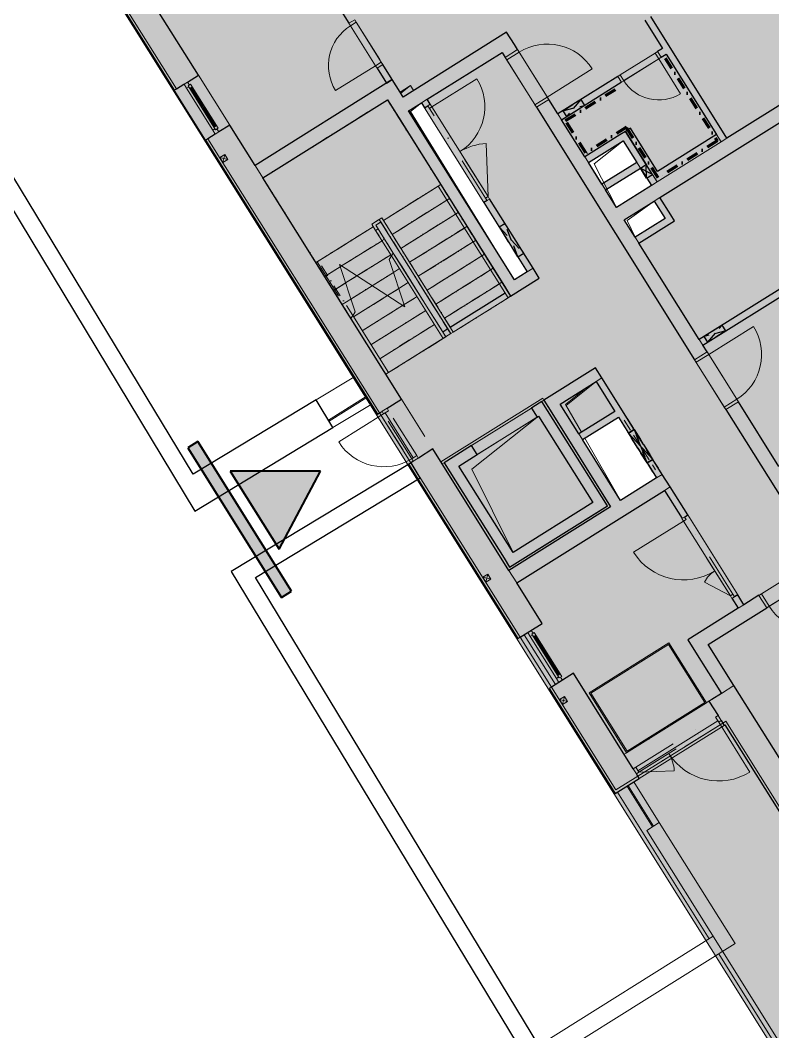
# Model space of a CAD drawing. Header units: millimetres. Extents: x -10647 to 220459, y -5491 to 72638.
# Drawn here: x 146803 to 159588, y 17053 to 34252 of the extents above; entities that cross this region are included whole.
import ezdxf

# ---------------------------------------------------------------- set-up
doc = ezdxf.new("R2010")
doc.units = ezdxf.units.MM
for name, pattern in [('HA_Dash_3mm-S1mm', [300, 200, -100]), ('HA_DashDot_2_2mm-S0_6mm', [1650, 750, -450, 0, -450]), ('HA_DashDot_4mm-S1mm', [400, 200, -100, 0, -100])]:
    doc.linetypes.add(name, pattern=pattern)
for name, color, linetype, lineweight in [('A-AREA-____-OTLN', 9, 'Continuous', 25), ('A-CLNG-____-OTLN', 9, 'Continuous', 9), ('A-DETL-____-THIN', 9, 'Continuous', 9), ('A-DETL-____-WIDE', 9, 'Continuous', 40), ('A-DETL-GENF-OTLN', 9, 'Continuous', 9), ('A-DOOR-____-MCUT', 9, 'HA_DashDot_2_2mm-S0_6mm', 9), ('A-DOOR-____-OTLN', 9, 'Continuous', 9), ('A-DOOR-FRAM-MCUT', 9, 'Continuous', 9), ('A-FLOR-____-OTLN', 9, 'Continuous', 9), ('A-FLOR-HRAL-MBND', 9, 'HA_DashDot_4mm-S1mm', 9), ('A-FLOR-HRAL-OTLN', 9, 'Continuous', 9), ('A-GENM-____-HDLN', 9, 'HA_Dash_3mm-S1mm', 9), ('A-GENM-____-MCUT', 9, 'HA_Dash_3mm-S1mm', 25), ('A-GENM-____-OTLN', 9, 'Continuous', 9), ('A-GLAZ-____-MCUT', 9, 'Continuous', 5), ('A-GLAZ-____-OTLN', 9, 'Continuous', 5), ('A-WALL-____-MCUT', 9, 'Continuous', 25), ('A-WALL-____-OTLN', 9, 'Continuous', 9), ('I-WALL-____-MCUT', 9, 'Continuous', 25), ('I-WALL-____-OTLN', 9, 'Continuous', 9), ('M-HVAC-DUCT-OTLN', 9, 'Continuous', 9), ('S-STRS-____-MBND', 9, 'HA_DashDot_4mm-S1mm', 9), ('S-STRS-____-OTLN', 9, 'Continuous', 9)]:
    doc.layers.add(name, color=color, linetype=linetype, lineweight=lineweight)

# ---------------------------------------------------------------- blocks, each defined once
blk = doc.blocks.new('HA_DR_Single_Swing_Solid - In_BJ_700x2100-2040353-schema POHLEDU D_130_6300')
at = {"layer": 'A-DOOR-____-MCUT'}
for p, q in [((-350, 57.5), (350, 57.5)), ((-350, -57.5), (350, -57.5))]:
    blk.add_line(p, q, dxfattribs=at)
at = {"layer": 'A-DOOR-____-OTLN', "lineweight": 5}
blk.add_line((350, -757.5), (350, -57.5), dxfattribs=at)
blk.add_arc((350, -57.5), 700, 180, 270, dxfattribs=at)
at = {"layer": 'A-DOOR-FRAM-MCUT'}
for p, q in [((-350, 57.5), (-400, 57.5)), ((-400, 57.5), (-400, -57.5)), ((-350, -57.5), (-350, 57.5)), ((400, 57.5), (350, 57.5)), ((350, 57.5), (350, -57.5)), ((400, -57.5), (400, 57.5)), ((-400, -57.5), (-350, -57.5)), ((350, -57.5), (400, -57.5))]:
    blk.add_line(p, q, dxfattribs=at)
blk = doc.blocks.new('HA_DR_Single_Swing_Solid - In_BJ_900x2100_Vstup-2040224-schema POHLEDU D_130_6300')
at = {"layer": 'A-DOOR-____-MCUT'}
for p, q in [((-450, 125), (450, 125)), ((-450, -125), (450, -125))]:
    blk.add_line(p, q, dxfattribs=at)
at = {"layer": 'A-DOOR-____-OTLN', "lineweight": 5}
blk.add_line((450, 1025), (450, 125), dxfattribs=at)
at = {"layer": 'A-DOOR-____-OTLN'}
for p, q in [((-500, 125), (500, 125)), ((-500, -125), (500, -125))]:
    blk.add_line(p, q, dxfattribs=at)
at = {"layer": 'A-DOOR-____-OTLN', "lineweight": 5}
blk.add_arc((450, 125), 900, 90, 180, dxfattribs=at)
at = {"layer": 'A-DOOR-FRAM-MCUT'}
for p, q in [((-500, -125), (-500, 125)), ((-500, 125), (-450, 125)), ((-450, 125), (-450, -125)), ((450, 125), (500, 125)), ((450, -125), (450, 125)), ((500, 125), (500, -125)), ((-450, -125), (-500, -125)), ((500, -125), (450, -125))]:
    blk.add_line(p, q, dxfattribs=at)
blk = doc.blocks.new('HA_DR_Single_Swing_Solid - In_BJ_900x2100_Vstup-2040222-schema POHLEDU D_130_6300')
at = {"layer": 'A-DOOR-____-MCUT'}
for p, q in [((-450, 125), (450, 125)), ((-450, -125), (450, -125))]:
    blk.add_line(p, q, dxfattribs=at)
at = {"layer": 'A-DOOR-____-OTLN'}
for p, q in [((-500, 125), (500, 125)), ((-500, -125), (500, -125))]:
    blk.add_line(p, q, dxfattribs=at)
at = {"layer": 'A-DOOR-____-OTLN', "lineweight": 5}
blk.add_line((450, -1025), (450, -125), dxfattribs=at)
blk.add_arc((450, -125), 900, 180, 270, dxfattribs=at)
at = {"layer": 'A-DOOR-FRAM-MCUT'}
for p, q in [((-450, 125), (-500, 125)), ((-500, 125), (-500, -125)), ((-450, -125), (-450, 125)), ((500, 125), (450, 125)), ((450, 125), (450, -125)), ((500, -125), (500, 125)), ((-500, -125), (-450, -125)), ((450, -125), (500, -125))]:
    blk.add_line(p, q, dxfattribs=at)
blk = doc.blocks.new('HA_DR_Double_Swing_Solid_wCasing - In_OBJ_1500x2100_1000-1799535-schema POHLEDU D_130_6300')
at = {"layer": 'A-DOOR-____-MCUT'}
for p, q in [((-750, 57.5), (750, 57.5)), ((-750, 7.5), (750, 7.5))]:
    blk.add_line(p, q, dxfattribs=at)
at = {"layer": 'A-DOOR-____-OTLN', "lineweight": 5}
for p, q in [((750, 1057.5), (750, 57.5)), ((-317, 307.5), (-750, 57.5))]:
    blk.add_line(p, q, dxfattribs=at)
for centre, radius, start, end in [((750, 57.5), 1000, 90, 180), ((-750, 57.5), 500, 360, 30)]:
    blk.add_arc(centre, radius, start, end, dxfattribs=at)
at = {"layer": 'A-DOOR-FRAM-MCUT'}
for p, q in [((-800, 7.5), (-800, 57.5)), ((-800, 57.5), (-750, 57.5)), ((-750, 7.5), (-800, 7.5)), ((-750, 57.5), (-750, 7.5)), ((750, 57.5), (800, 57.5)), ((750, 7.5), (750, 57.5)), ((800, 7.5), (750, 7.5)), ((800, 57.5), (800, 7.5))]:
    blk.add_line(p, q, dxfattribs=at)
blk = doc.blocks.new('HA_DR_Single_Swing_Solid - In_BJ_900x2100_Vstup-2040226-schema POHLEDU D_130_6300')
at = {"layer": 'A-DOOR-____-MCUT'}
for p, q in [((-450, 125), (450, 125)), ((-450, -125), (450, -125))]:
    blk.add_line(p, q, dxfattribs=at)
at = {"layer": 'A-DOOR-____-OTLN'}
for p, q in [((-500, 125), (500, 125)), ((-500, -125), (500, -125))]:
    blk.add_line(p, q, dxfattribs=at)
at = {"layer": 'A-DOOR-____-OTLN', "lineweight": 5}
blk.add_line((450, -1025), (450, -125), dxfattribs=at)
blk.add_arc((450, -125), 900, 180, 270, dxfattribs=at)
at = {"layer": 'A-DOOR-FRAM-MCUT'}
for p, q in [((-450, 125), (-500, 125)), ((-500, 125), (-500, -125)), ((-450, -125), (-450, 125)), ((500, 125), (450, 125)), ((450, 125), (450, -125)), ((500, -125), (500, 125)), ((-500, -125), (-450, -125)), ((450, -125), (500, -125))]:
    blk.add_line(p, q, dxfattribs=at)
blk = doc.blocks.new('HA_WD_SinglePanel - 1000x2400-1662822-schema POHLEDU D_130_6300')
at = {"layer": 'A-GLAZ-____-MCUT'}
for p, q in [((-420, 70), (-500, 70)), ((-500, 0), (-440, 0)), ((-440, -25), (-440, 25)), ((-440, 25), (-390, 25)), ((-420, 25), (-420, 70)), ((-390, 25), (-390, -25)), ((390, 5), (-390, 5)), ((390, -25), (390, 25)), ((390, 25), (440, 25)), ((500, 70), (420, 70)), ((420, 70), (420, 25)), ((440, 25), (440, -25)), ((440, 0), (500, 0)), ((-390, -25), (-440, -25)), ((390, -5), (-390, -5)), ((440, -25), (390, -25))]:
    blk.add_line(p, q, dxfattribs=at)
at = {"layer": 'A-GLAZ-____-OTLN'}
for p, q in [((440, 25), (-440, 25)), ((-440, -25), (-440, 25)), ((420, 70), (-420, 70)), ((390, 25), (-390, 25)), ((440, 25), (440, -25)), ((-440, -25), (440, -25)), ((390, -25), (-390, -25))]:
    blk.add_line(p, q, dxfattribs=at)
blk = doc.blocks.new('HA_WD_SinglePanel - 1000x1500-1662820-schema POHLEDU D_130_6300')
at = {"layer": 'A-GLAZ-____-MCUT'}
for p, q in [((-500, 70), (-500, 0)), ((-420, 70), (-500, 70)), ((-500, 0), (-440, 0)), ((-440, -25), (-440, 25)), ((-440, 25), (-390, 25)), ((-420, 25), (-420, 70)), ((-390, 25), (-390, -25)), ((390, 5), (-390, 5)), ((390, -25), (390, 25)), ((390, 25), (440, 25)), ((500, 70), (420, 70)), ((420, 70), (420, 25)), ((440, 25), (440, -25)), ((440, 0), (500, 0)), ((500, 0), (500, 70)), ((-390, -25), (-440, -25)), ((390, -5), (-390, -5)), ((440, -25), (390, -25))]:
    blk.add_line(p, q, dxfattribs=at)
at = {"layer": 'A-GLAZ-____-OTLN'}
for p, q in [((440, 25), (-440, 25)), ((-440, -25), (-440, 25)), ((420, 70), (-420, 70)), ((390, 25), (-390, 25)), ((440, 25), (440, -25)), ((-440, -25), (440, -25)), ((390, -25), (-390, -25))]:
    blk.add_line(p, q, dxfattribs=at)
blk = doc.blocks.new('HA_GM_Shaft_Rectangle - Default-2055999-schema POHLEDU D_130_6300')
at = {"layer": 'A-DETL-GENF-OTLN'}
for p, q in [((70, -70), (700, 0)), ((0, -900), (70, -70))]:
    blk.add_line(p, q, dxfattribs=at)
at = {"layer": 'A-GENM-____-OTLN'}
for p, q in [((0, -900), (0, 0)), ((0, 0), (700, 0)), ((700, 0), (700, -900)), ((700, -900), (0, -900))]:
    blk.add_line(p, q, dxfattribs=at)
blk = doc.blocks.new('HA_GM_Shaft_Rectangle - Default-2056017-schema POHLEDU D_130_6300')
at = {"layer": 'A-DETL-GENF-OTLN'}
for p, q in [((35, -35), (600, 0)), ((0, -350), (35, -35))]:
    blk.add_line(p, q, dxfattribs=at)
at = {"layer": 'A-GENM-____-OTLN'}
for p, q in [((0, -350), (0, 0)), ((0, 0), (600, 0)), ((600, 0), (600, -350)), ((600, -350), (0, -350))]:
    blk.add_line(p, q, dxfattribs=at)
blk = doc.blocks.new('HA_GM_Shaft_Rectangle - Default-1963429-schema POHLEDU D_130_6300')
at = {"layer": 'A-DETL-GENF-OTLN'}
for p, q in [((160, -160), (1600, 0)), ((0, -1735), (160, -160))]:
    blk.add_line(p, q, dxfattribs=at)
at = {"layer": 'A-GENM-____-OTLN'}
blk.add_line((370, 0), (1570, 0), dxfattribs=at)
blk = doc.blocks.new('HA_GM_Shaft_Rectangle - Default-1963431-schema POHLEDU D_130_6300')
at = {"layer": 'A-DETL-GENF-OTLN'}
for p, q in [((51, -620), (72, -72)), ((72, -72), (540, -20)), ((0, -1955), (47, -735))]:
    blk.add_line(p, q, dxfattribs=at)
blk = doc.blocks.new('HA_GM_Shaft_Rectangle - Default-1963433-schema POHLEDU D_130_6300')
at = {"layer": 'A-DETL-GENF-OTLN'}
for p, q in [((26, -26), (260, 0)), ((0, -3386), (26, -26))]:
    blk.add_line(p, q, dxfattribs=at)
at = {"layer": 'A-GENM-____-OTLN'}
blk.add_line((260, -100), (260, -2000), dxfattribs=at)
blk = doc.blocks.new('Top Rail Type - Top Rail_Internal_-1399463-schema POHLEDU D_130_6300')
at = {"layer": 'A-FLOR-HRAL-MBND'}
for p, q in [((-38925, -3951), (-36635, -3951)), ((-38925, -4152), (-38925, -3951)), ((-36635, -3951), (-36635, -4001)), ((-38875, -4001), (-36635, -4001)), ((-38875, -4102), (-38875, -4001)), ((-38800, -4102), (-38875, -4102)), ((-38315, -4102), (-38800, -4102)), ((-38800, -4152), (-38925, -4152)), ((-38291, -4152), (-38800, -4152))]:
    blk.add_line(p, q, dxfattribs=at)
at = {"layer": 'A-FLOR-HRAL-OTLN'}
for p, q in [((-38315, -4102), (-38291, -4152)), ((-36635, -4102), (-38315, -4102)), ((-36635, -4152), (-36635, -4102)), ((-36635, -4152), (-38291, -4152))]:
    blk.add_line(p, q, dxfattribs=at)
blk = doc.blocks.new('Top Rail Type - Top Rail_Internal_-1399480-schema POHLEDU D_130_6300')
at = {"layer": 'A-FLOR-HRAL-MBND'}
for p, q in [((-38875, -5301), (-38875, -5251)), ((-37779, -5251), (-38875, -5251)), ((-37755, -5301), (-38875, -5301))]:
    blk.add_line(p, q, dxfattribs=at)
at = {"layer": 'A-FLOR-HRAL-OTLN'}
for p, q in [((-37779, -5251), (-37755, -5301)), ((-36635, -5251), (-37779, -5251)), ((-36635, -5301), (-37755, -5301)), ((-36635, -5301), (-36635, -5251))]:
    blk.add_line(p, q, dxfattribs=at)
blk = doc.blocks.new('HA_DR_Double_Swing_Solid_FrameButt - In_FAS_1600x2350_1000-1958729-schema POHLEDU D_130_6300')
at = {"layer": 'A-DOOR-____-MCUT'}
for p, q in [((-800, -70), (800, -70)), ((-800, -170), (800, -170))]:
    blk.add_line(p, q, dxfattribs=at)
at = {"layer": 'A-DOOR-____-OTLN', "linetype": 'HA_DashDot_2_2mm-S0_6mm'}
for p, q in [((850, 220), (-850, 220)), ((850, -220), (-850, -220))]:
    blk.add_line(p, q, dxfattribs=at)
at = {"layer": 'A-DOOR-____-OTLN', "lineweight": 5}
for p, q in [((-280, -470), (-800, -170)), ((800, -1170), (800, -170))]:
    blk.add_line(p, q, dxfattribs=at)
for centre, radius, start, end in [((-800, -170), 600, 330, 360), ((800, -170), 1000, 180, 270)]:
    blk.add_arc(centre, radius, start, end, dxfattribs=at)
at = {"layer": 'A-DOOR-FRAM-MCUT'}
for p, q in [((-800, -70), (-850, -70)), ((-850, -70), (-850, -170)), ((-850, -170), (-800, -170)), ((-800, -170), (-800, -70)), ((850, -70), (800, -70)), ((800, -70), (800, -170)), ((800, -170), (850, -170)), ((850, -170), (850, -70))]:
    blk.add_line(p, q, dxfattribs=at)
blk = doc.blocks.new('HA_DR_Single_Swing_Solid - In_BJ_800x2100-2040331-schema POHLEDU D_130_6300')
at = {"layer": 'A-DOOR-____-MCUT'}
for p, q in [((-400, 57.5), (400, 57.5)), ((-400, -57.5), (400, -57.5))]:
    blk.add_line(p, q, dxfattribs=at)
at = {"layer": 'A-DOOR-____-OTLN', "lineweight": 5}
blk.add_line((400, -857.5), (400, -57.5), dxfattribs=at)
blk.add_arc((400, -57.5), 800, 180, 270, dxfattribs=at)
at = {"layer": 'A-DOOR-FRAM-MCUT'}
for p, q in [((-400, 57.5), (-450, 57.5)), ((-450, 57.5), (-450, -57.5)), ((-400, -57.5), (-400, 57.5)), ((450, 57.5), (400, 57.5)), ((400, 57.5), (400, -57.5)), ((450, -57.5), (450, 57.5)), ((-450, -57.5), (-400, -57.5)), ((400, -57.5), (450, -57.5))]:
    blk.add_line(p, q, dxfattribs=at)
blk = doc.blocks.new('HA_GM_Tiling_LineBased - Generic Tiles-1986773-schema POHLEDU D_130_6300')
at = {"layer": 'A-GENM-____-OTLN', "linetype": 'HA_DashDot_4mm-S1mm', "lineweight": 80}
blk.add_line((50, -50), (1710, -50), dxfattribs=at)
blk = doc.blocks.new('HA_GM_Tiling_LineBased - Generic Tiles-1986771-schema POHLEDU D_130_6300')
at = {"layer": 'A-GENM-____-OTLN', "linetype": 'HA_DashDot_4mm-S1mm', "lineweight": 80}
blk.add_line((50, -50), (1235, -50), dxfattribs=at)
blk = doc.blocks.new('HA_GM_Tiling_LineBased - Generic Tiles-1986770-schema POHLEDU D_130_6300')
at = {"layer": 'A-GENM-____-OTLN', "linetype": 'HA_DashDot_4mm-S1mm', "lineweight": 80}
blk.add_line((50, -50), (1065, -50), dxfattribs=at)
blk = doc.blocks.new('HA_GM_Tiling_LineBased - Generic Tiles-1986772-schema POHLEDU D_130_6300')
at = {"layer": 'A-GENM-____-OTLN', "linetype": 'HA_DashDot_4mm-S1mm', "lineweight": 80}
blk.add_line((-50, -50), (765, -50), dxfattribs=at)
blk = doc.blocks.new('HA_GM_Tiling_LineBased - Generic Tiles-1986774-schema POHLEDU D_130_6300')
at = {"layer": 'A-GENM-____-OTLN', "linetype": 'HA_DashDot_4mm-S1mm', "lineweight": 80}
blk.add_line((50, -50), (695, -50), dxfattribs=at)
blk = doc.blocks.new('HA_GM_Tiling_LineBased - Generic Tiles-1986775-schema POHLEDU D_130_6300')
at = {"layer": 'A-GENM-____-OTLN', "linetype": 'HA_DashDot_4mm-S1mm', "lineweight": 80}
blk.add_line((50, -50), (1150, -50), dxfattribs=at)
blk = doc.blocks.new('Cistici zona_ram - Cistici zona_ram-1710819-schema POHLEDU D_130_6300')
at = {"layer": 'A-GENM-____-OTLN'}
for p, q in [((-29010, -3652), (-30210, -3652)), ((-30210, -3652), (-30210, -5252)), ((-30190, -5232), (-30190, -3672)), ((-30190, -3672), (-29030, -3672)), ((-29030, -3672), (-29030, -5232)), ((-29010, -5252), (-29010, -3652)), ((-30210, -5252), (-29010, -5252)), ((-29030, -5232), (-30190, -5232))]:
    blk.add_line(p, q, dxfattribs=at)
blk = doc.blocks.new('HA_DR_Single_Swing_Solid_ButtFrame - In_FAS_900x2350_Unik-1926024-schema POHLEDU D_130_6300')
at = {"layer": 'A-DOOR-____-MCUT'}
for p, q in [((-450, 170), (450, 170)), ((-450, 70), (450, 70))]:
    blk.add_line(p, q, dxfattribs=at)
at = {"layer": 'A-DOOR-____-OTLN', "lineweight": 5}
blk.add_line((450, 1070), (450, 170), dxfattribs=at)
at = {"layer": 'A-DOOR-____-OTLN', "linetype": 'HA_DashDot_2_2mm-S0_6mm'}
for p, q in [((500, 220), (-500, 220)), ((500, -220), (-500, -220))]:
    blk.add_line(p, q, dxfattribs=at)
at = {"layer": 'A-DOOR-____-OTLN', "lineweight": 5}
blk.add_arc((450, 170), 900, 90, 180, dxfattribs=at)
at = {"layer": 'A-DOOR-FRAM-MCUT'}
for p, q in [((-500, 70), (-500, 170)), ((-500, 170), (-450, 170)), ((-450, 70), (-500, 70)), ((-450, 170), (-450, 70)), ((450, 170), (500, 170)), ((450, 70), (450, 170)), ((500, 70), (450, 70)), ((500, 170), (500, 70))]:
    blk.add_line(p, q, dxfattribs=at)
blk = doc.blocks.new('HA_DR_Double_Swing_Solid_wCasing - In_1800x2100_900-1839857-schema POHLEDU D_130_6300')
at = {"layer": 'A-DOOR-____-MCUT'}
for p, q in [((-900, -7.5), (900, -7.5)), ((-900, -57.5), (900, -57.5))]:
    blk.add_line(p, q, dxfattribs=at)
at = {"layer": 'A-DOOR-____-OTLN', "lineweight": 5}
for p, q in [((-120.6, -507.5), (-900, -57.5)), ((900, -957.5), (900, -57.5))]:
    blk.add_line(p, q, dxfattribs=at)
for centre, start, end in [((-900, -57.5), 330, 360), ((900, -57.5), 180, 270)]:
    blk.add_arc(centre, 900, start, end, dxfattribs=at)
at = {"layer": 'A-DOOR-FRAM-MCUT'}
for p, q in [((-900, -7.5), (-950, -7.5)), ((-950, -7.5), (-950, -57.5)), ((-950, -57.5), (-900, -57.5)), ((-900, -57.5), (-900, -7.5)), ((950, -7.5), (900, -7.5)), ((900, -7.5), (900, -57.5)), ((900, -57.5), (950, -57.5)), ((950, -57.5), (950, -7.5))]:
    blk.add_line(p, q, dxfattribs=at)
blk = doc.blocks.new('HA_GM_Opening_Rectangle_WallBased - Default-1969288-schema POHLEDU D_130_6300')
at = {"layer": 'A-GENM-____-MCUT'}
for p, q in [((305, 57.5), (-55, -57.5)), ((-55, 57.5), (305, -57.5)), ((-55, 57.5), (-55, -57.5)), ((-55, 57.5), (305, 57.5)), ((305, 57.5), (305, -57.5)), ((-55, -57.5), (305, -57.5))]:
    blk.add_line(p, q, dxfattribs=at)
blk = doc.blocks.new('HA_GM_Opening_Rectangle_WallBased - Default-2005585-schema POHLEDU D_130_6300')
at = {"layer": 'A-GENM-____-MCUT'}
for p, q in [((425, 57.5), (-175, -57.5)), ((-175, 57.5), (425, -57.5)), ((-175, 57.5), (-175, -57.5)), ((-175, 57.5), (425, 57.5)), ((425, 57.5), (425, -57.5)), ((-175, -57.5), (425, -57.5))]:
    blk.add_line(p, q, dxfattribs=at)
blk = doc.blocks.new('HA_GM_Opening_Rectangle_WallBased - Default-2007176-schema POHLEDU D_130_6300')
at = {"layer": 'A-GENM-____-MCUT'}
for p, q in [((425, 57.5), (-175, -57.5)), ((-175, 57.5), (425, -57.5)), ((-175, 57.5), (-175, -57.5)), ((-175, 57.5), (425, 57.5)), ((425, 57.5), (425, -57.5)), ((-175, -57.5), (425, -57.5))]:
    blk.add_line(p, q, dxfattribs=at)
blk = doc.blocks.new('HA_GM_Opening_Rectangle_WallBased - Default-2007272-schema POHLEDU D_130_6300')
at = {"layer": 'A-GENM-____-MCUT'}
for p, q in [((425, 57.5), (-175, -57.5)), ((-175, 57.5), (425, -57.5)), ((-175, 57.5), (-175, -57.5)), ((-175, 57.5), (425, 57.5)), ((425, 57.5), (425, -57.5)), ((-175, -57.5), (425, -57.5))]:
    blk.add_line(p, q, dxfattribs=at)
blk = doc.blocks.new('TB_Porotherm KP11_5_1000mm - TB_Porotherm KP11_5_1000mm-1863649-schema POHLEDU D_130_6300')
at = {"layer": 'A-GENM-____-HDLN'}
for p, q in [((-500, 57.5), (500, 57.5)), ((-500, 0), (500, 0)), ((500, -57.5), (-500, -57.5))]:
    blk.add_line(p, q, dxfattribs=at)
blk = doc.blocks.new('HA_GM_Opening_Rectangle_WallBased - Default-2068907-schema POHLEDU D_130_6300')
at = {"layer": 'A-GENM-____-MCUT'}
for p, q in [((225, 58), (25, -58)), ((25, 58), (225, -58)), ((25, 58), (25, -58)), ((25, 58), (225, 58)), ((225, 58), (225, -58)), ((25, -58), (225, -58))]:
    blk.add_line(p, q, dxfattribs=at)
blk = doc.blocks.new('185-01_OBJEKT C_Central_rvt-5-schema POHLEDU D_130_6300')
at = {"layer": 'A-AREA-____-OTLN'}
for p, q in [((-22849, 29035), (-21917, 29618)), ((-22976, 28955), (-22891, 29008))]:
    blk.add_line(p, q, dxfattribs=at)
at = {"layer": 'A-FLOR-____-OTLN'}
for p, q in [((-26030, 31571), (-23912, 32898)), ((-23912, 32898), (-22755, 31051)), ((-23284, 32762), (-22275, 31152)), ((-24534, 29183), (-26030, 31571)), ((-21863, 29533), (-22795, 28949)), ((-22837, 28923), (-23939, 28233)), ((-23006, 26741), (-21277, 27824)), ((-21277, 27824), (-21256, 27790)), ((-23953, 27576), (-23475, 26813)), ((-21591, 23805), (-21060, 22957)), ((-19659, 21492), (-18303, 22342)), ((-18218, 22301), (-19659, 21398)), ((-20008, 21126), (-18447, 18634)), ((-18287, 18380), (-17125, 16524))]:
    blk.add_line(p, q, dxfattribs=at)
at = {"layer": 'A-WALL-____-MCUT'}
for p, q in [((-28937, 35298), (-27536, 33061)), ((-27125, 33318), (-28293, 35182)), ((-27311, 33201), (-27125, 33318)), ((-27536, 33061), (-27498, 33084)), ((-27498, 33084), (-27371, 33164)), ((-26594, 32470), (-26781, 32354)), ((-26164, 31784), (-26594, 32470)), ((-26967, 32237), (-27005, 32213)), ((-27005, 32213), (-24086, 27552)), ((-26840, 32317), (-26967, 32237)), ((-23675, 27809), (-26031, 31572)), ((-23920, 27655), (-23675, 27809)), ((-24086, 27552), (-24047, 27576)), ((-24047, 27576), (-24005, 27602)), ((-23144, 26962), (-23389, 26808)), ((-21851, 24898), (-23144, 26962)), ((-23517, 26728), (-23555, 26704)), ((-23555, 26704), (-21697, 23738)), ((-23474, 26755), (-23517, 26728)), ((-21286, 23996), (-21718, 24686)), ((-21659, 23762), (-21286, 23996)), ((-21697, 23738), (-21659, 23762)), ((-20755, 23148), (-21128, 22915)), ((-19738, 21525), (-20755, 23148)), ((-21128, 22915), (-21166, 22891)), ((-21166, 22891), (-20070, 21141)), ((-17165, 21562), (-18028, 22939)), ((-18401, 22705), (-18452, 22673)), ((-18240, 22806), (-18401, 22705)), ((-18452, 22673), (-18298, 22428)), ((-18245, 22343), (-18218, 22301)), ((-18218, 22301), (-18194, 22262)), ((-18194, 22262), (-18181, 22270)), ((-18181, 22270), (-15246, 17584)), ((-20046, 21103), (-19635, 21360)), ((-19659, 21398), (-19685, 21440)), ((-19635, 21360), (-19659, 21398)), ((-20070, 21141), (-20046, 21103))]:
    blk.add_line(p, q, dxfattribs=at)
at = {"layer": 'A-WALL-____-MCUT', "lineweight": 9}
for p, q in [((-28899, 35322), (-27498, 33084)), ((-27498, 33084), (-28899, 35322)), ((-23240, 32908), (-23337, 32847)), ((-21019, 32659), (-20958, 32561)), ((-26967, 32237), (-24047, 27576)), ((-24047, 27576), (-26967, 32237)), ((-18244, 32184), (-19333, 31502)), ((-19333, 31502), (-18244, 32184)), ((-18244, 32184), (-18323, 32312)), ((-18244, 32184), (-18146, 32246)), ((-20562, 31930), (-20501, 31832)), ((-26164, 31784), (-26031, 31572)), ((-19412, 31629), (-19518, 31799)), ((-19518, 31799), (-19412, 31629)), ((-19430, 31441), (-19333, 31502)), ((-19412, 31629), (-19333, 31502)), ((-20270, 31464), (-20209, 31366)), ((-19285, 31237), (-19382, 31176)), ((-19705, 30561), (-19644, 30464)), ((-21538, 29974), (-21440, 30035)), ((-18617, 28824), (-18556, 28726)), ((-20272, 28170), (-20370, 28109)), ((-20661, 27219), (-20600, 27121)), ((-23517, 26728), (-21659, 23762)), ((-21659, 23762), (-23517, 26728)), ((-19343, 26469), (-19245, 26531)), ((-19112, 26319), (-19210, 26258)), ((-21851, 24898), (-21718, 24686)), ((-17954, 24253), (-17857, 24314)), ((-21128, 22915), (-20032, 21165)), ((-20032, 21165), (-21128, 22915)), ((-18028, 22939), (-18240, 22806)), ((-18240, 22806), (-18028, 22939)), ((-18218, 22301), (-18205, 22308)), ((-18205, 22308), (-18218, 22301)), ((-18167, 22332), (-18205, 22308)), ((-18167, 22332), (-15861, 18650)), ((-15861, 18650), (-18167, 22332)), ((-20032, 21165), (-19659, 21398)), ((-19659, 21398), (-20032, 21165))]:
    blk.add_line(p, q, dxfattribs=at)
at = {"layer": 'A-WALL-____-OTLN'}
for p, q in [((-27125, 33318), (-26594, 32470)), ((-27005, 32213), (-27536, 33061)), ((-23517, 26728), (-24047, 27576)), ((-23953, 27576), (-23475, 26813)), ((-21128, 22915), (-21659, 23762)), ((-21060, 22957), (-21591, 23805)), ((-18303, 22342), (-19659, 21492)), ((-18194, 22262), (-19635, 21360))]:
    blk.add_line(p, q, dxfattribs=at)
at = {"layer": 'I-WALL-____-MCUT'}
for p, q in [((-14409, 34586), (-18146, 32246)), ((-24733, 34462), (-24568, 34200)), ((-19539, 34252), (-19239, 33773)), ((-18146, 32246), (-19441, 34313)), ((-19285, 31237), (-14276, 34375)), ((-21889, 34049), (-23648, 32947)), ((-21756, 33837), (-21889, 34049)), ((-21703, 33752), (-21756, 33837)), ((-19239, 33773), (-19324, 33720)), ((-23240, 32908), (-21968, 33704)), ((-21968, 33704), (-21915, 33619)), ((-19263, 33623), (-19178, 33676)), ((-19178, 33676), (-18323, 32312)), ((-24090, 33437), (-23931, 33183)), ((-23833, 33244), (-23993, 33498)), ((-23833, 33244), (-26164, 31784)), ((-23931, 33183), (-23833, 33244)), ((-23701, 33032), (-23833, 33244)), ((-20002, 33296), (-21019, 32659)), ((-20958, 32561), (-19941, 33198)), ((-23648, 32947), (-23701, 33032)), ((-26031, 31572), (-23913, 32899)), ((-23913, 32899), (-23727, 32603)), ((-23186, 32823), (-23240, 32908)), ((-21019, 32659), (-21173, 32905)), ((-23557, 32709), (-23515, 32735)), ((-21758, 29836), (-23557, 32709)), ((-23515, 32735), (-23337, 32847)), ((-23337, 32847), (-23284, 32762)), ((-23284, 32762), (-23229, 32797)), ((-21384, 32772), (-18696, 28479)), ((-23727, 32603), (-21927, 29730)), ((-20562, 31930), (-20958, 32561)), ((-19871, 32363), (-19969, 32301)), ((-19787, 32416), (-19871, 32363)), ((-19518, 31799), (-19871, 32363)), ((-19871, 32363), (-19518, 31799)), ((-19328, 31683), (-19787, 32416)), ((-19969, 32301), (-20562, 31930)), ((-20501, 31832), (-19908, 32204)), ((-19908, 32204), (-19677, 31835)), ((-18323, 32312), (-19328, 31683)), ((-20270, 31464), (-20501, 31832)), ((-19677, 31835), (-20270, 31464)), ((-20209, 31366), (-19616, 31738)), ((-19616, 31738), (-19510, 31568)), ((-19510, 31568), (-19430, 31441)), ((-20023, 31070), (-20209, 31366)), ((-19430, 31441), (-20023, 31070)), ((-22220, 31186), (-22275, 31152)), ((-22275, 31152), (-21538, 29974)), ((-21440, 30035), (-22178, 31213)), ((-19891, 30858), (-19382, 31176)), ((-19382, 31176), (-19196, 30880)), ((-19099, 30941), (-19285, 31237)), ((-19705, 30561), (-19891, 30858)), ((-19196, 30880), (-19705, 30561)), ((-19644, 30464), (-19038, 30843)), ((-19038, 30843), (-19099, 30941)), ((-18617, 28824), (-19644, 30464)), ((-21538, 29974), (-21758, 29836)), ((-21334, 29865), (-21440, 30035)), ((-16739, 30000), (-18617, 28824)), ((-21821, 29560), (-21334, 29865)), ((-18556, 28726), (-16776, 29841)), ((-21927, 29730), (-21821, 29560)), ((-18484, 28612), (-18556, 28726)), ((-20378, 28340), (-21256, 27790)), ((-20272, 28170), (-20378, 28340)), ((-20980, 27727), (-20370, 28109)), ((-20370, 28109), (-20051, 27601)), ((-19723, 27293), (-20272, 28170)), ((-21289, 27769), (-21442, 27674)), ((-20177, 25994), (-21289, 27769)), ((-21256, 27790), (-21149, 27621)), ((-20661, 27219), (-20980, 27727)), ((-17266, 26667), (-17953, 27765)), ((-21442, 27674), (-21467, 27658)), ((-21467, 27658), (-21372, 27505)), ((-21372, 27505), (-21346, 27521)), ((-21346, 27521), (-20425, 26051)), ((-21149, 27621), (-20122, 25981)), ((-20051, 27601), (-20661, 27219)), ((-18165, 27632), (-16586, 25111)), ((-20600, 27121), (-19990, 27503)), ((-19990, 27503), (-19820, 27232)), ((-19820, 27232), (-19723, 27293)), ((-22484, 27021), (-22798, 26824)), ((-22389, 26868), (-22484, 27021)), ((-19953, 26087), (-20600, 27121)), ((-22702, 26672), (-22389, 26868)), ((-22798, 26824), (-22951, 26729)), ((-22951, 26729), (-21934, 25106)), ((-21781, 25201), (-22702, 26672)), ((-19404, 26785), (-19502, 26724)), ((-19502, 26724), (-19343, 26469)), ((-19245, 26531), (-19404, 26785)), ((-19112, 26319), (-19245, 26531)), ((-19343, 26469), (-19953, 26087)), ((-18812, 25840), (-19112, 26319)), ((-21718, 24686), (-19210, 26258)), ((-19210, 26258), (-18910, 25779)), ((-20122, 25981), (-21851, 24898)), ((-20425, 26051), (-21781, 25201)), ((-20330, 25898), (-20177, 25994)), ((-21838, 24953), (-20330, 25898)), ((-18868, 25805), (-18812, 25840)), ((-21934, 25106), (-21838, 24953)), ((-18061, 24423), (-17954, 24253)), ((-17963, 24484), (-18018, 24449)), ((-17857, 24314), (-17963, 24484)), ((-17603, 24474), (-17857, 24314)), ((-17954, 24253), (-18810, 23717)), ((-18466, 23638), (-17470, 24262)), ((-18810, 23717), (-18678, 23505)), ((-18028, 22939), (-18466, 23638)), ((-18678, 23505), (-18240, 22806))]:
    blk.add_line(p, q, dxfattribs=at)
at = {"layer": 'I-WALL-____-OTLN'}
for p, q in [((-24117, 33479), (-24541, 34157)), ((-24444, 34218), (-24019, 33540)), ((-19959, 33322), (-19366, 33694)), ((-19305, 33596), (-19898, 33225)), ((-22275, 31152), (-23284, 32762)), ((-23160, 32781), (-22204, 31255)), ((-22484, 27021), (-21467, 27658)), ((-21372, 27505), (-22389, 26868)), ((-19502, 26724), (-19820, 27232)), ((-19723, 27293), (-19404, 26785)), ((-18812, 25840), (-17963, 24484)), ((-18087, 24465), (-18883, 25736))]:
    blk.add_line(p, q, dxfattribs=at)
at = {"layer": 'M-HVAC-DUCT-OTLN', "lineweight": 5}
for p, q in [((-26764, 31916), (-26679, 31969)), ((-26626, 31884), (-26764, 31916)), ((-26711, 31831), (-26764, 31916)), ((-26711, 31831), (-26679, 31969)), ((-26626, 31884), (-26711, 31831)), ((-26679, 31969), (-26626, 31884)), ((-22294, 24780), (-22210, 24833)), ((-22156, 24748), (-22294, 24780)), ((-22241, 24695), (-22294, 24780)), ((-22241, 24695), (-22210, 24833)), ((-22210, 24833), (-22156, 24748)), ((-22156, 24748), (-22241, 24695)), ((-20993, 22703), (-20909, 22756)), ((-20993, 22703), (-20909, 22756)), ((-20856, 22671), (-20993, 22703)), ((-20940, 22618), (-20993, 22703)), ((-20856, 22671), (-20993, 22703)), ((-20940, 22618), (-20993, 22703)), ((-20940, 22618), (-20909, 22756)), ((-20940, 22618), (-20909, 22756)), ((-20909, 22756), (-20856, 22671)), ((-20909, 22756), (-20856, 22671)), ((-20856, 22671), (-20940, 22618)), ((-20856, 22671), (-20940, 22618))]:
    blk.add_line(p, q, dxfattribs=at)
at = {"layer": 'S-STRS-____-MBND'}
for p, q in [((-23913, 32899), (-26031, 31572)), ((-23010, 31458), (-23913, 32899)), ((-26031, 31572), (-25129, 30131)), ((-23010, 31458), (-24027, 30821)), ((-23010, 31458), (-24027, 30821)), ((-23010, 31458), (-21821, 29560)), ((-22862, 31221), (-23879, 30584)), ((-22862, 31221), (-23879, 30584)), ((-22713, 30984), (-23730, 30347)), ((-22713, 30984), (-23730, 30347)), ((-24112, 30768), (-24027, 30821)), ((-24027, 30821), (-22838, 28923)), ((-25129, 30131), (-24112, 30768)), ((-25129, 30131), (-24112, 30768)), ((-23815, 30294), (-24112, 30768)), ((-22564, 30747), (-23581, 30110)), ((-22564, 30747), (-23581, 30110)), ((-24693, 30074), (-23963, 30531)), ((-24693, 30074), (-23963, 30531)), ((-22416, 30509), (-23433, 29872)), ((-22416, 30509), (-23433, 29872)), ((-24434, 29906), (-23815, 30294)), ((-24434, 29906), (-23815, 30294)), ((-22267, 30272), (-23284, 29635)), ((-22267, 30272), (-23284, 29635)), ((-24726, 29487), (-25129, 30131)), ((-24980, 29894), (-24717, 30059)), ((-24980, 29894), (-24717, 30059)), ((-24175, 29738), (-23814, 29964)), ((-24175, 29738), (-23814, 29964)), ((-22118, 30035), (-23135, 29398)), ((-22118, 30035), (-23135, 29398)), ((-24832, 29657), (-24626, 29786)), ((-24832, 29657), (-24626, 29786)), ((-21970, 29797), (-22987, 29160)), ((-21970, 29797), (-22987, 29160)), ((-23915, 29570), (-23723, 29691)), ((-23915, 29570), (-23723, 29691)), ((-24683, 29420), (-24535, 29512)), ((-24683, 29420), (-24535, 29512)), ((-23656, 29402), (-23632, 29417)), ((-23656, 29402), (-23632, 29417)), ((-21821, 29560), (-22838, 28923))]:
    blk.add_line(p, q, dxfattribs=at)
at = {"layer": 'S-STRS-____-MBND', "linetype": 'Continuous', "lineweight": 5}
for p, q in [((-23845, 30247), (-23887, 30183)), ((-23887, 30183), (-23619, 29378)), ((-24730, 30098), (-24463, 29294)), ((-23619, 29378), (-24730, 30098)), ((-24463, 29294), (-24504, 29229))]:
    blk.add_line(p, q, dxfattribs=at)
at = {"layer": 'S-STRS-____-OTLN'}
for p, q in [((-23666, 30057), (-23815, 30294)), ((-24717, 30059), (-24693, 30074)), ((-23814, 29964), (-23709, 30030)), ((-23517, 29819), (-23666, 30057)), ((-24626, 29786), (-24434, 29906)), ((-23723, 29691), (-23560, 29792)), ((-23369, 29582), (-23517, 29819)), ((-24535, 29512), (-24175, 29738)), ((-24492, 29209), (-23915, 29570)), ((-23632, 29417), (-23412, 29555)), ((-23220, 29345), (-23369, 29582)), ((-24343, 28972), (-23656, 29402)), ((-24194, 28734), (-23263, 29318)), ((-23072, 29107), (-23220, 29345)), ((-24046, 28497), (-23114, 29081)), ((-22923, 28870), (-23072, 29107)), ((-23897, 28260), (-22966, 28843))]:
    blk.add_line(p, q, dxfattribs=at)
at = {"layer": 'S-STRS-____-OTLN', "linetype": 'HA_DashDot_4mm-S1mm'}
for p, q in [((-24717, 30059), (-24693, 30074)), ((-23814, 29964), (-23709, 30030)), ((-24626, 29786), (-24434, 29906)), ((-23723, 29691), (-23560, 29792)), ((-24535, 29512), (-24175, 29738)), ((-24492, 29209), (-23915, 29570)), ((-23632, 29417), (-23412, 29555)), ((-24343, 28972), (-23656, 29402)), ((-24194, 28734), (-23263, 29318)), ((-24046, 28497), (-23114, 29081)), ((-23897, 28260), (-22966, 28843))]:
    blk.add_line(p, q, dxfattribs=at)
at = {"layer": 'A-DOOR-____-OTLN', "lineweight": 9}
for name, p, rotation in [('HA_DR_Single_Swing_Solid - In_BJ_800x2100-2040331-schema POHLEDU D_130_6300', (-24280, 33849), 302.0612494774555), ('HA_DR_Single_Swing_Solid - In_BJ_900x2100_Vstup-2040224-schema POHLEDU D_130_6300', (-21544, 33262), 302.0612494774555), ('HA_DR_Single_Swing_Solid - In_BJ_700x2100-2040353-schema POHLEDU D_130_6300', (-19632, 33459), 32.06124947745543), ('HA_DR_Double_Swing_Solid_wCasing - In_1800x2100_900-1839857-schema POHLEDU D_130_6300', (-22731, 31987), 122.0612494774555), ('HA_DR_Single_Swing_Solid - In_BJ_900x2100_Vstup-2040222-schema POHLEDU D_130_6300', (-18324, 28122), 122.0612494774555), ('HA_DR_Single_Swing_Solid_ButtFrame - In_FAS_900x2350_Unik-1926024-schema POHLEDU D_130_6300', (-23596, 27269), 122.0612494774554), ('HA_DR_Double_Swing_Solid_wCasing - In_OBJ_1500x2100_1000-1799535-schema POHLEDU D_130_6300', (-18437, 25131), 122.0612494774555), ('HA_DR_Single_Swing_Solid - In_BJ_900x2100_Vstup-2040226-schema POHLEDU D_130_6300', (-17113, 24633), 32.06124947745557), ('HA_DR_Double_Swing_Solid_FrameButt - In_FAS_1600x2350_1000-1958729-schema POHLEDU D_130_6300', (-19055, 22036), 32.06124947745568)]:
    blk.add_blockref(name, p, dxfattribs=dict(at, rotation=rotation))
at = {"layer": 'A-FLOR-HRAL-OTLN', "lineweight": 9, "rotation": 302.0612494774558}
for name in ['Top Rail Type - Top Rail_Internal_-1399463-schema POHLEDU D_130_6300', 'Top Rail Type - Top Rail_Internal_-1399480-schema POHLEDU D_130_6300']:
    blk.add_blockref(name, (0, 0), dxfattribs=at)
at = {"layer": 'A-GENM-____-OTLN', "lineweight": 9}
for name, p, rotation in [('HA_GM_Tiling_LineBased - Generic Tiles-1986773-schema POHLEDU D_130_6300', (-19178, 33676), 302.0612494774557), ('HA_GM_Tiling_LineBased - Generic Tiles-1986775-schema POHLEDU D_130_6300', (-20958, 32561), 32.06124947745583), ('HA_GM_Opening_Rectangle_WallBased - Default-1969288-schema POHLEDU D_130_6300', (-20857, 32692), 32.06124947745543), ('HA_GM_Shaft_Rectangle - Default-1963433-schema POHLEDU D_130_6300', (-23557, 32709), 32.06124947745543), ('HA_GM_Tiling_LineBased - Generic Tiles-1986774-schema POHLEDU D_130_6300', (-20562, 31930), 122.0612494774557), ('HA_GM_Tiling_LineBased - Generic Tiles-1986772-schema POHLEDU D_130_6300', (-19871, 32363), 212.0612494774558), ('HA_GM_Tiling_LineBased - Generic Tiles-1986770-schema POHLEDU D_130_6300', (-19333, 31502), 122.0612494774557), ('HA_GM_Shaft_Rectangle - Default-2055999-schema POHLEDU D_130_6300', (-20501, 31832), 32.06124947745543), ('HA_GM_Tiling_LineBased - Generic Tiles-1986771-schema POHLEDU D_130_6300', (-18244, 32184), 212.0612494774558), ('HA_GM_Opening_Rectangle_WallBased - Default-2068907-schema POHLEDU D_130_6300', (-19448, 31578), 122.0612494774554), ('HA_GM_Shaft_Rectangle - Default-2056017-schema POHLEDU D_130_6300', (-19891, 30858), 32.06124947745543), ('HA_GM_Opening_Rectangle_WallBased - Default-2005585-schema POHLEDU D_130_6300', (-21741, 30407), 122.0612494774555), ('HA_GM_Opening_Rectangle_WallBased - Default-1969288-schema POHLEDU D_130_6300', (-18243, 28990), 212.0612494774556), ('HA_GM_Shaft_Rectangle - Default-1963431-schema POHLEDU D_130_6300', (-20991, 27744), 32.06124947745543), ('HA_GM_Shaft_Rectangle - Default-1963429-schema POHLEDU D_130_6300', (-22702, 26672), 32.06124947745543), ('TB_Porotherm KP11_5_1000mm - TB_Porotherm KP11_5_1000mm-1863649-schema POHLEDU D_130_6300', (-19626, 27030), 302.0612494774558), ('HA_GM_Opening_Rectangle_WallBased - Default-2007176-schema POHLEDU D_130_6300', (-19546, 26903), 122.0612494774555), ('HA_GM_Opening_Rectangle_WallBased - Default-2007272-schema POHLEDU D_130_6300', (-19679, 27114), 302.0612494774555), ('Cistici zona_ram - Cistici zona_ram-1710819-schema POHLEDU D_130_6300', (0, 0), 302.0612494774558)]:
    blk.add_blockref(name, p, dxfattribs=dict(at, rotation=rotation))
at = {"layer": 'A-GLAZ-____-OTLN', "lineweight": 9, "rotation": 122.0612494774554}
for name, p in [('HA_WD_SinglePanel - 1000x1500-1662820-schema POHLEDU D_130_6300', (-27046, 32777)), ('HA_WD_SinglePanel - 1000x2400-1662822-schema POHLEDU D_130_6300', (-21207, 23455))]:
    blk.add_blockref(name, p, dxfattribs=at)
blk = doc.blocks.new('Top Rail Type - Top Rail_Internal_-1407059-schema POHLEDU D_130_6300')
at = {"layer": 'A-FLOR-HRAL-OTLN'}
for p, q in [((-24181, 30784), (-24075, 30850)), ((-24049, 30808), (-24112, 30768)), ((-24075, 30850), (-24053, 30864)), ((-24011, 30890), (-24053, 30864)), ((-24053, 30864), (-24011, 30890)), ((-22837, 28923), (-24053, 30864)), ((-24027, 30821), (-24049, 30808)), ((-24011, 30890), (-22795, 28949)), ((-24115, 30678), (-24181, 30784)), ((-24072, 30704), (-24115, 30678)), ((-23845, 30247), (-24115, 30678)), ((-24112, 30768), (-24072, 30704)), ((-24072, 30704), (-23815, 30293)), ((-22795, 28949), (-22837, 28923))]:
    blk.add_line(p, q, dxfattribs=at)
blk = doc.blocks.new('Top Rail Type - Top Rail_Internal_-V77-schema POHLEDU D_130_6300')
at = {"layer": 'A-FLOR-HRAL-OTLN'}
for p, q in [((-24181, 30784), (-24053, 30864)), ((-24112, 30768), (-24027, 30821)), ((-24027, 30821), (-22837, 28923)), ((-24011, 30890), (-22795, 28949)), ((-24115, 30678), (-24181, 30784)), ((-23845, 30247), (-24115, 30678)), ((-24072, 30704), (-24112, 30768)), ((-23815, 30293), (-24072, 30704)), ((-22795, 28949), (-22837, 28923))]:
    blk.add_line(p, q, dxfattribs=at)
blk = doc.blocks.new('Top Rail Type - Top Rail_Internal_-1407076-schema POHLEDU D_130_6300')
at = {"layer": 'A-FLOR-HRAL-OTLN'}
for p, q in [((-23053, 31431), (-23010, 31458)), ((-21863, 29533), (-23053, 31431)), ((-22755, 31051), (-21821, 29559)), ((-21821, 29559), (-21863, 29533))]:
    blk.add_line(p, q, dxfattribs=at)
blk = doc.blocks.new('Top Rail Type - Top Rail_Internal_-V78-schema POHLEDU D_130_6300')
at = {"layer": 'A-FLOR-HRAL-OTLN'}
for p, q in [((-23010, 31458), (-23053, 31431)), ((-23053, 31431), (-21863, 29533)), ((-22755, 31051), (-21821, 29559)), ((-21821, 29559), (-21863, 29533))]:
    blk.add_line(p, q, dxfattribs=at)
blk = doc.blocks.new('HA_GM_Shaft_Rectangle - Default-2321900-schema POHLEDU D_130_6300')
at = {"layer": 'A-DETL-GENF-OTLN'}
for p, q in [((50, -23), (260, 0)), ((0, -3735), (24, -349))]:
    blk.add_line(p, q, dxfattribs=at)
at = {"layer": 'A-GENM-____-OTLN'}
for p, q in [((50, 0), (260, 0)), ((260, 0), (260, -99)), ((260, -449), (260, -2349))]:
    blk.add_line(p, q, dxfattribs=at)
blk = doc.blocks.new('HA_GM_Shaft_Rectangle - Default-2321902-schema POHLEDU D_130_6300')
at = {"layer": 'A-DETL-GENF-OTLN'}
for p, q in [((72, -72), (720, 0)), ((52, -600), (72, -72)), ((0, -1935), (47, -715))]:
    blk.add_line(p, q, dxfattribs=at)
blk = doc.blocks.new('Railing - Railing-1833920-schema POHLEDU D_130_6300')
at = {"layer": 'A-FLOR-HRAL-OTLN'}
for p, q in [((-24275, 27855), (-24917, 27453)), ((-24907, 27436), (-24265, 27838)), ((-24907, 27436), (-24915, 27450))]:
    blk.add_line(p, q, dxfattribs=at)
blk = doc.blocks.new('Railing - Railing-1835190-schema POHLEDU D_130_6300')
at = {"layer": 'A-FLOR-HRAL-OTLN'}
for p, q in [((-19835, 21217), (-19818, 21228)), ((-19835, 21217), (-19410, 20539)), ((-19393, 20550), (-19818, 21228)), ((-19393, 20550), (-19410, 20539))]:
    blk.add_line(p, q, dxfattribs=at)
blk = doc.blocks.new('Top Rail Type - Top Rail_Internal_-2230401-schema POHLEDU D_130_6300')
at = {"layer": 'A-FLOR-HRAL-OTLN'}
for p, q in [((-25128, 30131), (-25107, 30144)), ((-25107, 30144), (-24746, 29568))]:
    blk.add_line(p, q, dxfattribs=at)
blk = doc.blocks.new('Top Rail Type - Top Rail_Internal_-V87-schema POHLEDU D_130_6300')
at = {"layer": 'A-FLOR-HRAL-OTLN'}
for p in [(-25128, 30131), (-24746, 29568)]:
    blk.add_line(p, (-25107, 30144), dxfattribs=at)

msp = doc.modelspace()

# ---------------------------------------------------------------- hatches: boundary and pattern name
at = {"layer": 'A-DETL-GENF-OTLN'}
h = msp.add_hatch(color=7, dxfattribs=at)
h.paths.add_polyline_path([(159864, 16357), (170412, 22971), (164661, 32153), (165848, 32896), (164020, 35804), (162838, 35064), (160364, 39013), (161551, 39756), (159707, 42690), (147977, 35336), (159836, 16402)])
h.paths.add_polyline_path([(164472, 19833), (164238, 20206), (164747, 20525), (164980, 20152), (164763, 20015)])
h.paths.add_polyline_path([(164177, 20303), (163945, 20683), (164450, 20999), (164686, 20622), (164197, 20316)])
h.paths.add_polyline_path([(161086, 24437), (161051, 24493), (161560, 24812), (161595, 24756), (161153, 24479)])
h.paths.add_polyline_path([(160990, 24591), (160754, 24968), (161263, 25286), (161499, 24909), (161020, 24609)])
h.paths.add_polyline_path([(157003, 26087), (156355, 27121), (156965, 27503), (157609, 26467), (157065, 26126)])
h.paths.add_polyline_path([(155198, 29836), (153398, 32709), (153619, 32847), (155417, 29973), (155203, 29839)])
h.paths.add_polyline_path([(157251, 30561), (157065, 30858), (157573, 31176), (157759, 30880), (157312, 30599)])
h.paths.add_polyline_path([(156932, 31070), (156747, 31366), (157340, 31738), (157526, 31441), (156952, 31082)])
h.paths.add_polyline_path([(156685, 31464), (156455, 31832), (157048, 32204), (157274, 31832), (156743, 31500)])
h.paths.add_polyline_path([(153973, 35559), (153787, 35855), (154342, 36203), (154528, 35906), (154446, 35855)])
h = msp.add_hatch(color=161, dxfattribs=at)
h.paths.add_polyline_path([(151242, 24439), (151412, 24545), (149819, 27087), (149650, 26981), (151176, 24545)])
h.paths.add_polyline_path([(151200, 25260), (151903, 26585), (150370, 26585), (151150, 25340)])

# ---------------------------------------------------------------- linework, layer by layer
at = {"layer": 'A-CLNG-____-OTLN'}
for p, q in [((155666, 27768), (155701, 27790)), ((153972, 26707), (154006, 26728))]:
    msp.add_line(p, q, dxfattribs=at)
at = {"layer": 'A-DETL-____-THIN'}
msp.add_line((147974, 35341), (159864, 16357), dxfattribs=at)
at = {"layer": 'A-DETL-____-WIDE'}
for p, q in [((149819, 27087), (149650, 26981)), ((151412, 24545), (149819, 27087)), ((149650, 26981), (151242, 24439)), ((150370, 26585), (151200, 25260)), ((151903, 26585), (150370, 26585)), ((151200, 25260), (151903, 26585)), ((151242, 24439), (151412, 24545))]:
    msp.add_line(p, q, dxfattribs=at)
at = {"layer": 'A-FLOR-____-OTLN'}
for p, q in [((158738, 22301), (157297, 21398)), ((157227, 21302), (157660, 20611)), ((158736, 18422), (159824, 16685))]:
    msp.add_line(p, q, dxfattribs=at)
at = {"layer": 'A-WALL-____-MCUT'}
for p, q in [((143018, 37061), (149770, 25907)), ((149742, 26533), (143428, 36964)), ((151830, 27797), (149742, 26533)), ((152115, 27327), (151830, 27797)), ((149770, 25907), (152115, 27327)), ((153444, 26729), (150389, 24879)), ((153600, 26472), (153444, 26729)), ((150801, 24778), (153600, 26472)), ((150389, 24879), (155361, 16662)), ((155615, 16821), (150801, 24778))]:
    msp.add_line(p, q, dxfattribs=at)
at = {"layer": 'A-WALL-____-OTLN'}
for p, q in [((151830, 27797), (152473, 28186)), ((152766, 27721), (152115, 27327)), ((157448, 20478), (157660, 20611)), ((158736, 18422), (157448, 20478)), ((157660, 20611), (158948, 18555)), ((155615, 16821), (158577, 18676)), ((158948, 18555), (155516, 16405))]:
    msp.add_line(p, q, dxfattribs=at)
at = {"layer": 'I-WALL-____-OTLN'}
for p, q in [((156586, 28109), (155976, 27726)), ((155610, 27520), (154254, 26671)), ((156779, 25993), (155118, 24953))]:
    msp.add_line(p, q, dxfattribs=at)
at = {"layer": 'S-STRS-____-OTLN'}
for p, q in [((153903, 31431), (152972, 30848)), ((154052, 31194), (153120, 30610)), ((152844, 30768), (152929, 30821)), ((152929, 30821), (153077, 30583)), ((154200, 30956), (153269, 30373)), ((151848, 30144), (152801, 30741)), ((152993, 30530), (152844, 30768)), ((154349, 30719), (153417, 30136)), ((152263, 30074), (152950, 30504)), ((153141, 30294), (152993, 30530)), ((153077, 30583), (153226, 30346)), ((154498, 30482), (153566, 29898)), ((153226, 30346), (153375, 30109)), ((152521, 29905), (153099, 30266)), ((153375, 30109), (153523, 29872)), ((154646, 30245), (153715, 29661)), ((151997, 29907), (152239, 30058)), ((152782, 29738), (153143, 29964)), ((154795, 30007), (153863, 29424)), ((152146, 29669), (152330, 29785)), ((153523, 29872), (153672, 29634)), ((154944, 29770), (154012, 29186)), ((153041, 29570), (153234, 29690)), ((153672, 29634), (153821, 29397)), ((152273, 29419), (152421, 29511)), ((153300, 29402), (153324, 29416)), ((155092, 29533), (154161, 28949)), ((153821, 29397), (153969, 29160)), ((153969, 29160), (154118, 28922))]:
    msp.add_line(p, q, dxfattribs=at)
at = {"layer": 'S-STRS-____-OTLN', "linetype": 'HA_DashDot_4mm-S1mm'}
for p, q in [((153903, 31431), (152972, 30848)), ((154052, 31194), (153120, 30610)), ((154200, 30956), (153269, 30373)), ((151848, 30144), (152801, 30741)), ((154349, 30719), (153417, 30136)), ((152263, 30074), (152950, 30504)), ((154498, 30482), (153566, 29898)), ((152521, 29905), (153099, 30266)), ((154646, 30245), (153715, 29661)), ((151997, 29907), (152239, 30058)), ((152782, 29738), (153143, 29964)), ((154795, 30007), (153863, 29424)), ((152146, 29669), (152330, 29785)), ((154944, 29770), (154012, 29186)), ((153041, 29570), (153234, 29690)), ((152273, 29419), (152421, 29511)), ((153300, 29402), (153324, 29416))]:
    msp.add_line(p, q, dxfattribs=at)

# ---------------------------------------------------------------- block references
at = {"color": 50, "lineweight": 5}
msp.add_blockref('185-01_OBJEKT C_Central_rvt-5-schema POHLEDU D_130_6300', (176956, 0), dxfattribs=at)
at = {"layer": 'A-FLOR-HRAL-OTLN'}
for name in ['Top Rail Type - Top Rail_Internal_-1407076-schema POHLEDU D_130_6300', 'Top Rail Type - Top Rail_Internal_-V78-schema POHLEDU D_130_6300', 'Top Rail Type - Top Rail_Internal_-1407059-schema POHLEDU D_130_6300', 'Top Rail Type - Top Rail_Internal_-V77-schema POHLEDU D_130_6300', 'Top Rail Type - Top Rail_Internal_-2230401-schema POHLEDU D_130_6300', 'Top Rail Type - Top Rail_Internal_-V87-schema POHLEDU D_130_6300', 'Railing - Railing-1833920-schema POHLEDU D_130_6300', 'Railing - Railing-1835190-schema POHLEDU D_130_6300']:
    msp.add_blockref(name, (176956, 0), dxfattribs=at)
at = {"layer": 'A-GENM-____-OTLN', "lineweight": 5, "rotation": 32.06124947745551}
for name, p in [('HA_GM_Shaft_Rectangle - Default-2321900-schema POHLEDU D_130_6300', (153213, 33005)), ('HA_GM_Shaft_Rectangle - Default-2321902-schema POHLEDU D_130_6300', (155976, 27727))]:
    msp.add_blockref(name, p, dxfattribs=at)

doc.saveas('drawing.dxf')
